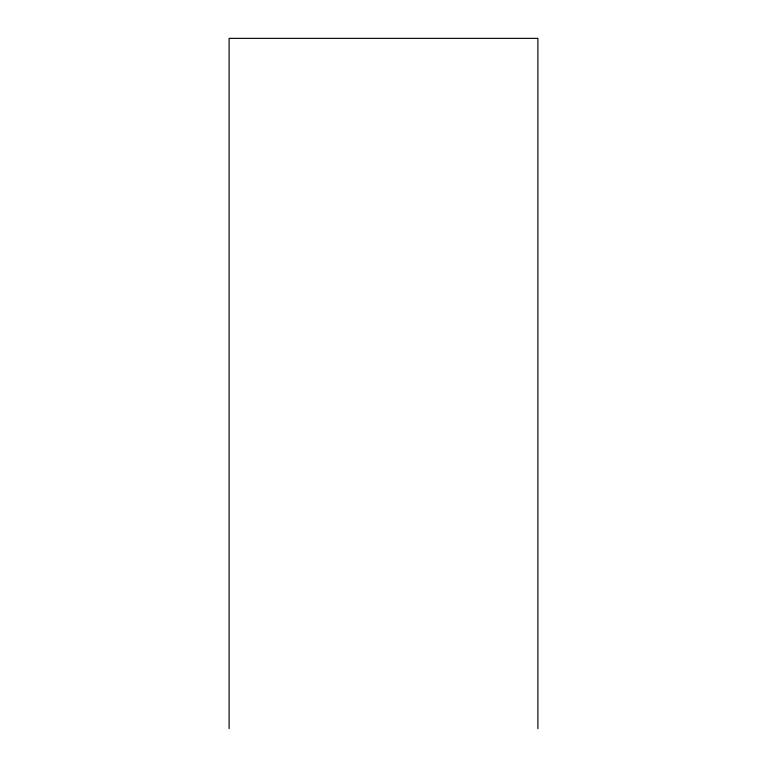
<?xml version="1.0" encoding="UTF-8"?>
<svg xmlns="http://www.w3.org/2000/svg" width="767" height="767" viewBox="0 0 767 767"><rect width="100%" height="100%" fill="white"/><g stroke="black" fill="none" stroke-linecap="round" stroke-linejoin="round"><path stroke-width="1.15" d="M537.888 728.65L537.888 38.35L229.112 38.35L229.112 728.65"/></g></svg>
